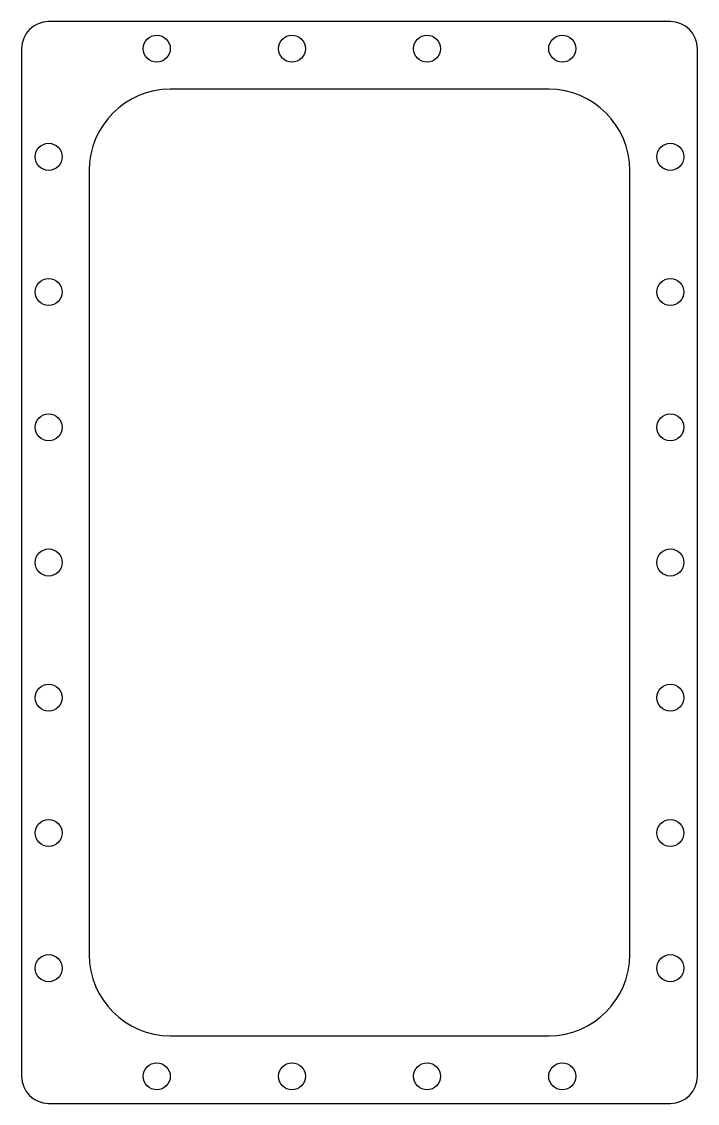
# Model space of a CAD drawing. Header units: metres. Extents: x -25 to 25, y -40 to 40.
import ezdxf

# ---------------------------------------------------------------- set-up
doc = ezdxf.new("R2010")
doc.units = ezdxf.units.M

msp = doc.modelspace()

# ---------------------------------------------------------------- linework, layer by layer
at = {"layer": 'PARAMETRIX'}
for p, q in [((23, 40), (-23, 40)), ((-25, 38), (-25, -38)), ((25, -38), (25, 38)), ((14, 35), (-14, 35)), ((-20, 29), (-20, -29)), ((20, -29), (20, 29)), ((-14, -35), (14, -35)), ((-23, -40), (23, -40))]:
    msp.add_line(p, q, dxfattribs=at)
for centre in [(-15, 38), (-5, 38), (5, 38), (15, 38), (-23, 30), (23, 30), (-23, 20), (23, 20), (-23, 10), (23, 10), (-23, 0), (23, 0), (-23, -10), (23, -10), (-23, -20), (23, -20), (-23, -30), (23, -30), (-15, -38), (-5, -38), (5, -38), (15, -38)]:
    msp.add_circle(centre, 1, dxfattribs=at)
for centre, radius, start, end in [((-23, 38), 2, 90, 180), ((23, 38), 2, 0, 90), ((-14, 29), 6, 90, 180), ((14, 29), 6, 0, 90), ((-14, -29), 6, 180, 270), ((14, -29), 6, 270, 0), ((-23, -38), 2, 180, 270), ((23, -38), 2, 270, 0)]:
    msp.add_arc(centre, radius, start, end, dxfattribs=at)

doc.saveas('drawing.dxf')
